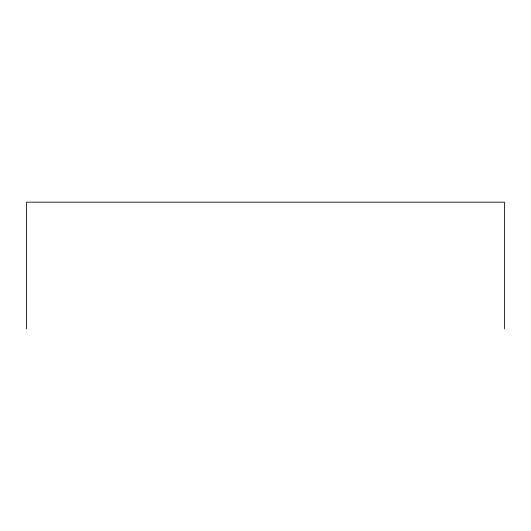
<?xml version="1.0" encoding="UTF-8"?>
<svg xmlns="http://www.w3.org/2000/svg" width="531" height="531" viewBox="0 0 531 531"><rect width="100%" height="100%" fill="white"/><g stroke="black" fill="none" stroke-linecap="round" stroke-linejoin="round"><path stroke-width="0.8" d="M504.45 328.822L504.45 202.178L26.55 202.178L26.55 328.822"/></g></svg>
